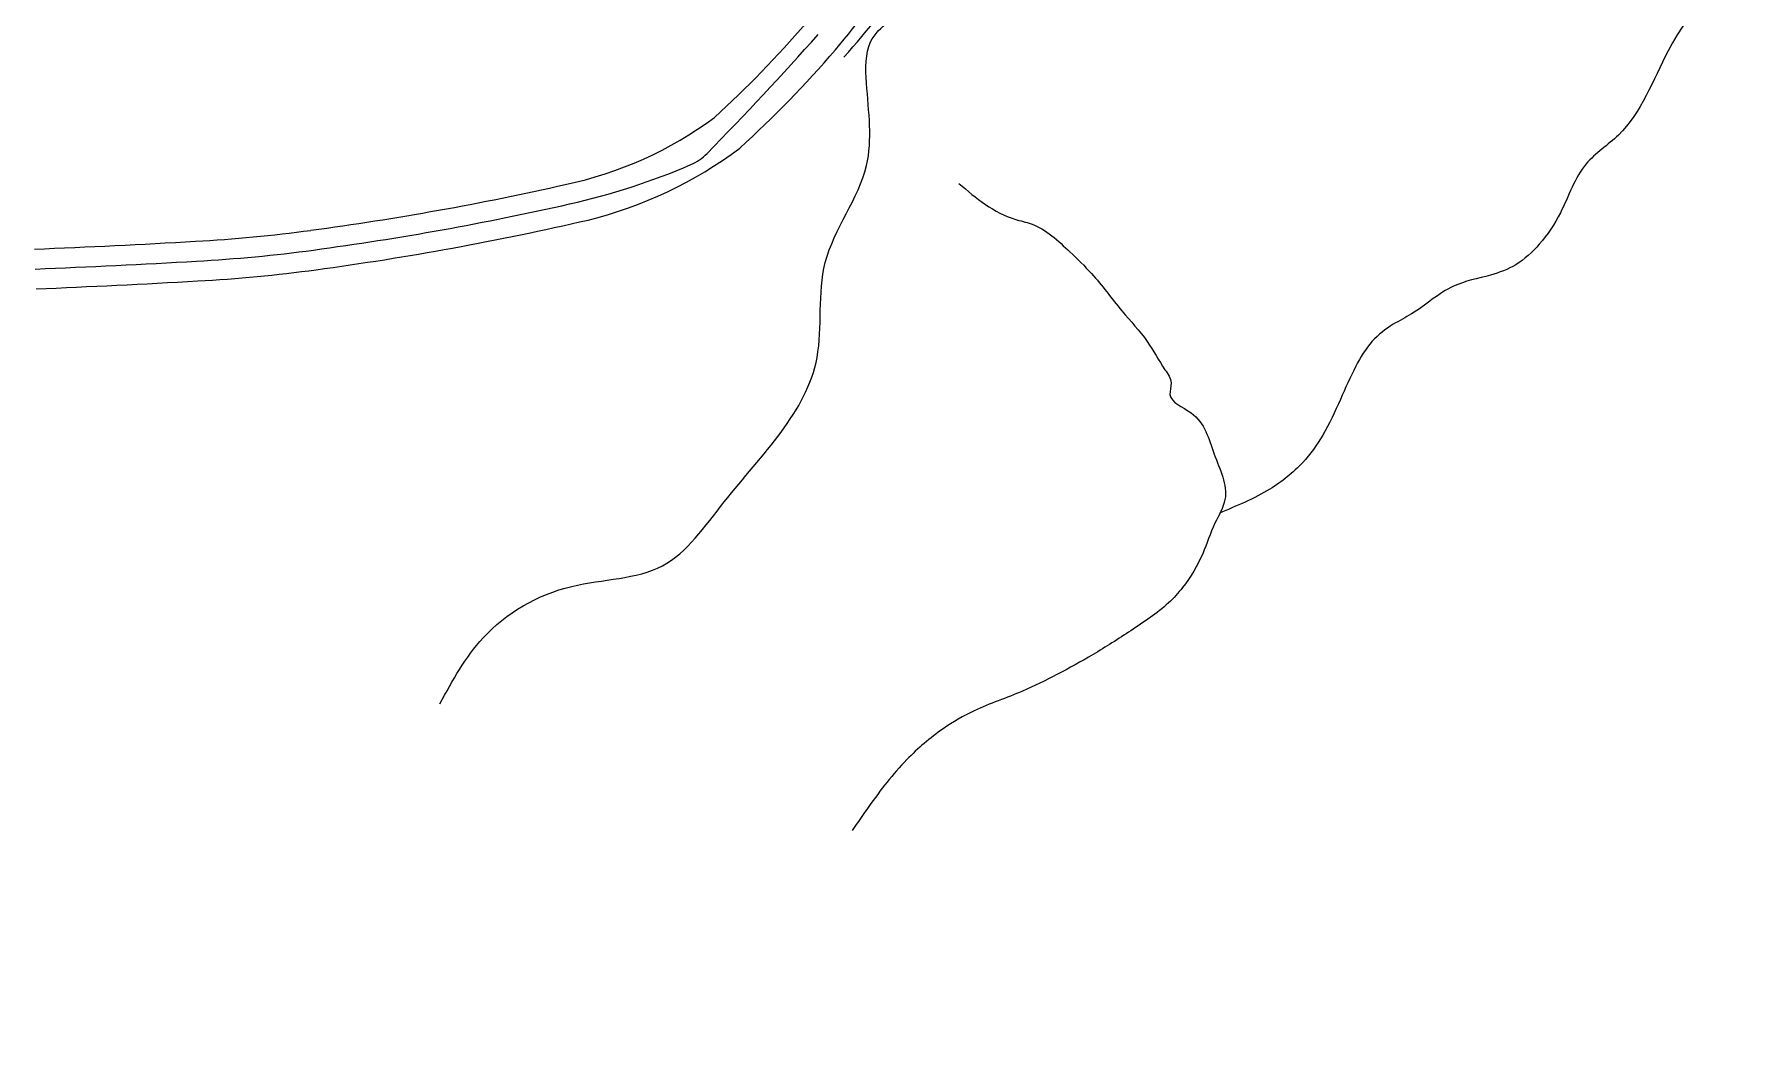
# Model space of a CAD drawing. Extents: x 99089 to 101049, y 99298 to 100905.
# Drawn here: x 99182 to 100136, y 99298 to 99861 of the extents above; entities that cross this region are included whole.
import ezdxf

# ---------------------------------------------------------------- set-up
doc = ezdxf.new("R2010")
doc.units = 0
for name, color, linetype in [('Survey Exist Alignments', 7, 'Continuous'), ('Survey Exist Flowline', 7, 'Continuous'), ('Survey Exist Pavement', 7, 'Continuous'), ('Survey Exist Surface', 7, 'Continuous'), ('Survey Exist Trees', 7, 'Continuous')]:
    doc.layers.add(name, color=color, linetype=linetype)

msp = doc.modelspace()

# ---------------------------------------------------------------- linework, layer by layer
at = {"layer": 'Survey Exist Alignments'}
for centre, radius, start, end in [((98181.46, 101137.2), 1919.79, 315.65597, 318.34848), ((99534.55, 99814.75), 27.77, 293.12812, 315.65597), ((99392.31, 100147.76), 389.89, 282.74309, 293.12812), ((99119.48, 101354.2), 1626.79, 277.66429, 282.74309), ((99225.12, 100569.18), 834.71, 273.20207, 277.66429), ((98918.41, 106051.51), 6325.61, 272.391779, 273.20207)]:
    msp.add_arc(centre, radius, start, end, dxfattribs=at)
at = {"layer": 'Survey Exist Flowline'}
for points in [[(100170.18, 99928.63), (100140.36, 99911.85), (100086.67, 99852.18), (100059.08, 99805.56), (100041.28, 99789.66), (100027, 99762.59), (100015.29, 99745.12), (100002.29, 99733.82), (99988.23, 99728.07), (99967.78, 99721.89), (99956.06, 99714.64), (99944.56, 99706.54), (99934.33, 99700.79), (99922.83, 99691.41), (99913.67, 99677.56), (99905.15, 99659.23), (99895.35, 99639.41), (99884.27, 99624.28), (99866.16, 99609.57), (99838.11, 99596.31)], [(99693.82, 99778.79), (99724.92, 99758.97), (99733.87, 99756.41), (99755.38, 99740.85), (99767.31, 99728.92), (99784.14, 99708.25), (99798.2, 99691.2), (99808, 99675.64), (99811.41, 99668.39), (99810.77, 99662), (99822.49, 99651.77), (99835.27, 99628.97), (99841.24, 99603.82), (99835.7, 99590.61), (99828.88, 99573.77), (99817.8, 99555.01), (99809.92, 99546.49), (99789.04, 99531.14), (99768.17, 99517.93), (99748.14, 99506.85), (99729.18, 99497.68), (99702.34, 99486.82), (99685.08, 99476.8), (99665.06, 99459.75), (99643.97, 99433.75), (99634.81, 99420.54)]]:
    msp.add_spline(points, degree=3, dxfattribs=at)
at = {"layer": 'Survey Exist Pavement'}
for centre, radius, start, end in [((99143.1, 100256.68), 629.15, 320.06251, 325.56154), ((99162.07, 100250.98), 589, 312.30428, 319.36719), ((99162.07, 100250.98), 611, 312.20329, 319.3305), ((99432.58, 99984.87), 211.16, 281.83613, 306.6103), ((99432.58, 99984.87), 233.16, 283.87901, 306.88332), ((99119.48, 101354.2), 1615.79, 277.66429, 282.74309), ((99119.48, 101354.2), 1637.79, 277.66429, 283.02172), ((98918.41, 106051.51), 6314.61, 272.391779, 273.20207), ((99225.12, 100569.18), 823.71, 273.20207, 277.66429), ((99225.12, 100569.18), 845.71, 273.20207, 277.66429), ((98918.41, 106051.51), 6336.61, 272.391779, 273.20207)]:
    msp.add_arc(centre, radius, start, end, dxfattribs=at)
at = {"layer": 'Survey Exist Surface'}
msp.add_arc((99154.94, 100271.34), 635.96, 318.34848, 323.84751, dxfattribs=at)
at = {"layer": 'Survey Exist Trees'}
msp.add_spline([(99406.4, 99490.57), (99430.37, 99527.12), (99479.47, 99555.68), (99529.7, 99567.1), (99563.96, 99602.51), (99615.33, 99682.46), (99619.9, 99735), (99642.74, 99788.68), (99642.74, 99834.37), (99645.02, 99857.22), (99669, 99877.78), (99705.53, 99899.48), (99748.92, 99899.48), (99778.6, 99916.61), (99799.15, 99910.9), (99810.57, 99898.33), (99831.12, 99899.48), (99865.37, 99926.89), (99912.18, 99971.43), (99951, 100007.98), (99964.7, 100005.7), (99971.55, 99995.42), (99990.96, 99969.15), (100030.92, 99982.86), (100057.18, 100012.55), (100096, 99993.14), (100126.83, 99979.43), (100169.07, 99984), (100185.06, 99978.29), (100218.17, 99904.05), (100201.04, 99856.07), (100175.92, 99801.25), (100206.75, 99786.4), (100246.71, 99781.83), (100269.54, 99705.31), (100299.23, 99633.35), (100383.72, 99567.1), (100413.4, 99565.96), (100443.09, 99561.39), (100501.32, 99509.99), (100485.33, 99433.46), (100478.48, 99378.64), (100529.86, 99378.64), (100567.54, 99356.94), (100598.36, 99343.23), (100616.63, 99297.54)], degree=3, dxfattribs=at)

doc.saveas('drawing.dxf')
